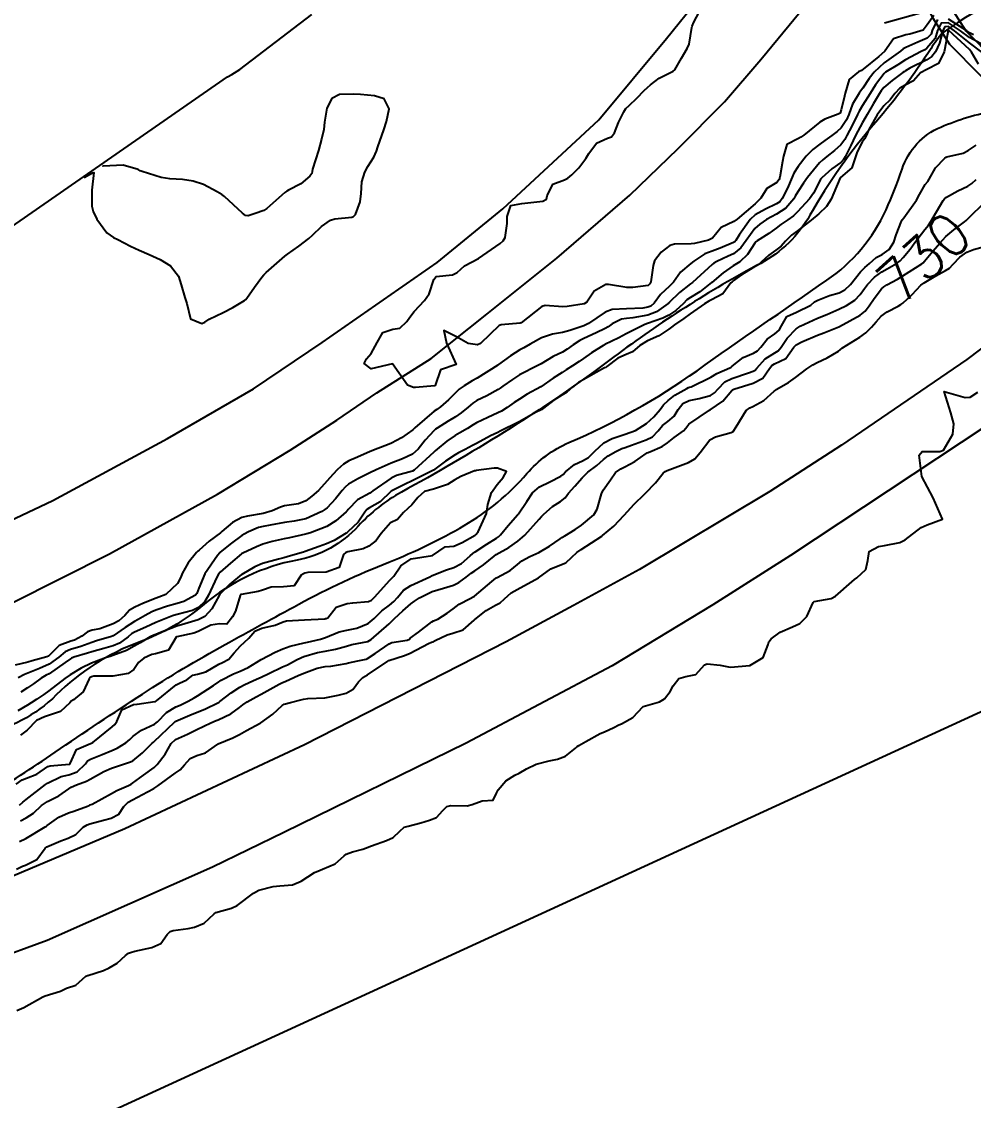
# Model space of a CAD drawing. Header units: metres. Extents: x 307586 to 320046, y 7427249 to 7434250.
# Drawn here: x 315909.4 to 315999, y 7432789.8 to 7432891.4 of the extents above; entities that cross this region are included whole.
import ezdxf
from ezdxf.enums import TextEntityAlignment as Align

# ---------------------------------------------------------------- set-up
doc = ezdxf.new("R2010")
doc.units = ezdxf.units.M
doc.header["$MEASUREMENT"] = 0
for name, color, linetype in [('Area', 45, 'Continuous'), ('Cotas', 45, 'Continuous'), ('Curvas de Nivel 1m', 11, 'Continuous'), ('Curvas de Nivel 5m', 15, 'Continuous'), ('Edificações', 30, 'Continuous'), ('Hidrografia', 140, 'Continuous'), ('Pontes_Viadutos_Tubos', 190, 'Continuous'), ('Vias Primárias', 230, 'Continuous')]:
    doc.layers.add(name, color=color, linetype=linetype)
doc.styles.add('Style-STANDARD', font='STANDARD.shx')

msp = doc.modelspace()

# ---------------------------------------------------------------- linework, layer by layer
at = {"layer": 'Area'}
msp.add_polyline3d([(315850.67, 7432846.45, 731.12), (315853.57, 7432847.4, 743.3), (315861.78, 7432851.02, 742.15), (315866.32, 7432852.28, 742.56), (315870.02, 7432853.76, 736.2), (315881.38, 7432857.95, 731.82), (315884.82, 7432859.72, 731.74), (315892.51, 7432863.63, 733.48), (315901.47, 7432868.39, 732.67), (315908.09, 7432871.82, 734.52), (315928.76, 7432886.17, 737.09), (315929.17, 7432886.4, 739.43), (315929.91, 7432886.87, 740.29), (315936.71, 7432892.06, 731.45)], dxfattribs=at)
at = {"layer": 'Curvas de Nivel 1m', "flags": 128}
for points, elevation in [([(315995.31, 7432891.94), (315994.69, 7432891.06), (315994.29, 7432890.56), (315993.05, 7432890.2), (315992.68, 7432890.13), (315991.51, 7432889.75), (315990.69, 7432888.6), (315990.67, 7432888.58), (315990.65, 7432888.57), (315990.12, 7432888.08), (315988.64, 7432886.9), (315988.49, 7432886.77), (315988.21, 7432886.63), (315987.33, 7432885.93), (315986.94, 7432884.65), (315986.88, 7432884.36), (315986.59, 7432883.06), (315986.49, 7432882.74), (315986.29, 7432882.65), (315985.05, 7432882.2), (315984.58, 7432881.92), (315983.05, 7432880.69), (315982.78, 7432880.48), (315982.56, 7432880.36), (315981.47, 7432879.79), (315981.13, 7432878.71), (315981.05, 7432878.2), (315980.79, 7432876.72), (315980.73, 7432876.5), (315980.51, 7432876.22), (315979.56, 7432875.67), (315979.01, 7432874.74), (315978.48, 7432874.21), (315976.77, 7432872.77), (315976.46, 7432872.54), (315975.27, 7432871.97), (315974.44, 7432870.99), (315974.09, 7432870.8), (315972.77, 7432870.49), (315972.44, 7432870.44), (315970.87, 7432870.4), (315970.43, 7432870.3), (315969.6, 7432869.67), (315968.98, 7432868.85), (315968.85, 7432868.42), (315968.63, 7432866.86), (315968.56, 7432866.69), (315968.39, 7432866.53), (315966.95, 7432866.32), (315966.38, 7432866.32), (315964.66, 7432866.63), (315964.39, 7432866.63), (315963.3, 7432866), (315962.6, 7432864.94), (315962.36, 7432864.79), (315960.77, 7432864.55), (315960.36, 7432864.51), (315958.69, 7432864.65), (315958.36, 7432864.55), (315956.41, 7432863.01), (315956.34, 7432862.98), (315954.54, 7432862.83), (315954.34, 7432862.75), (315952.59, 7432861.06), (315952.31, 7432860.95), (315951.44, 7432861.07), (315950.32, 7432861.69), (315949.14, 7432862.28), (315949.39, 7432861.09), (315950.29, 7432859.08), (315948.81, 7432858.58), (315948.31, 7432857.1), (315948.3, 7432857.07), (315948.27, 7432857.06), (315946.46, 7432856.93), (315946.27, 7432856.91), (315945.7, 7432857.14), (315944.29, 7432859.15), (315942.29, 7432858.68), (315941.64, 7432859.19), (315941.85, 7432859.63), (315942.3, 7432860.11), (315942.85, 7432861.17), (315943.39, 7432862.1), (315944.33, 7432862.4), (315944.98, 7432862.5), (315945.64, 7432863.14), (315945.94, 7432863.54), (315946.35, 7432864.07), (315947.31, 7432865.12), (315947.74, 7432865.74), (315948.19, 7432867.1), (315948.4, 7432867.37), (315949.95, 7432867.54), (315950.4, 7432867.74), (315951.09, 7432868.39), (315952.41, 7432869.06), (315954.43, 7432870.49), (315954.73, 7432870.73), (315954.93, 7432871.03), (315955.12, 7432872.35), (315955.09, 7432873.02), (315955.44, 7432874.06), (315956.48, 7432874.24), (315957.9, 7432874.41), (315958.48, 7432874.48), (315958.82, 7432874.64), (315958.87, 7432874.98), (315959.41, 7432876.06), (315960.51, 7432876.47), (315960.83, 7432876.63), (315961.19, 7432876.95), (315961.85, 7432877.61), (315962.53, 7432878.47), (315962.8, 7432878.94), (315963.53, 7432879.94), (315964.56, 7432880.41), (315964.94, 7432880.53), (315965.23, 7432880.9), (315965.6, 7432881.87), (315966.11, 7432882.89), (315966.3, 7432883.18), (315966.59, 7432883.49), (315967.33, 7432884.15), (315968.01, 7432884.88), (315968.32, 7432885.16), (315968.61, 7432885.41), (315969.42, 7432886.05), (315970.63, 7432886.66), (315970.76, 7432886.71), (315970.91, 7432886.84), (315971.53, 7432887.94), (315972.06, 7432888.83), (315972.24, 7432889.25), (315972.52, 7432890.82), (315972.55, 7432890.96), (315972.69, 7432891.32), (315973.47, 7432892.81)], 732), ([(315995.66, 7432891.58), (315995.16, 7432890.55), (315995.04, 7432890.18), (315994.67, 7432889.81), (315993.8, 7432889.43), (315992.66, 7432888.93), (315992.43, 7432888.81), (315992.16, 7432888.58), (315991.29, 7432887.95), (315990.64, 7432887.48), (315989.69, 7432886.61), (315989.22, 7432886.02), (315988.61, 7432885.11), (315988.4, 7432884.83), (315988.26, 7432884.63), (315987.65, 7432883.59), (315987.3, 7432882.64), (315987.09, 7432882.13), (315986.57, 7432881.36), (315986.2, 7432881.02), (315985.68, 7432880.66), (315985.04, 7432880.18), (315984.55, 7432879.83), (315983.89, 7432879.33), (315983.28, 7432878.69), (315982.52, 7432877.73), (315982.13, 7432877.09), (315981.97, 7432876.71), (315981.51, 7432875.7), (315981.02, 7432874.71), (315980.79, 7432874.41), (315980.48, 7432874.21), (315979.46, 7432873.72), (315978.47, 7432873.18), (315977.99, 7432872.75), (315977.01, 7432871.32), (315976.65, 7432870.77), (315976.56, 7432870.65), (315976.44, 7432870.56), (315975.18, 7432870.03), (315974.43, 7432869.76), (315973.73, 7432869.49), (315972.7, 7432868.82), (315972.41, 7432868.6), (315971.45, 7432867.79), (315970.77, 7432866.84), (315970.59, 7432866.64), (315970.39, 7432866.47), (315969.54, 7432865.68), (315968.95, 7432864.85), (315968.64, 7432864.57), (315968.36, 7432864.47), (315967.89, 7432864.4), (315966.36, 7432864.33), (315965, 7432864.26), (315964.35, 7432864.02), (315962.76, 7432862.93), (315962.34, 7432862.74), (315961, 7432862.29), (315960.33, 7432862.1), (315959.37, 7432861.93), (315958.33, 7432861.59), (315957.26, 7432861), (315956.66, 7432860.66), (315956.31, 7432860.47), (315955.42, 7432859.9), (315954.29, 7432859.08), (315954.22, 7432859.03), (315952.28, 7432857.81), (315951.82, 7432857.53), (315951.05, 7432857.07), (315950.59, 7432856.76), (315950.26, 7432856.46), (315949.59, 7432855.75), (315948.81, 7432855.09), (315948.47, 7432854.86), (315948.24, 7432854.7), (315946.39, 7432853.13), (315946.31, 7432853.04), (315946.22, 7432852.94), (315945.16, 7432852.19), (315944.2, 7432851.69), (315943.82, 7432851.53), (315942.91, 7432851.17), (315942.19, 7432850.88), (315941, 7432850.37), (315940.18, 7432850.01), (315939.67, 7432849.71), (315939.13, 7432849.21), (315938.67, 7432848.71), (315938.16, 7432848.12), (315937.33, 7432847.23), (315936.71, 7432846.68), (315936.14, 7432846.23), (315935.44, 7432845.95), (315934.13, 7432845.76), (315933.75, 7432845.66), (315932.96, 7432845.29), (315932.12, 7432845.05), (315930.63, 7432844.81), (315930.12, 7432844.67), (315929.23, 7432844.21), (315928.23, 7432843.34), (315928.16, 7432843.28), (315928.1, 7432843.23), (315927.02, 7432842.43), (315926.08, 7432841.6), (315925.96, 7432841.49), (315925.83, 7432841.37), (315925.04, 7432840.4), (315924.49, 7432839.39), (315924.36, 7432839.07), (315924.04, 7432838.46), (315922.95, 7432837.41), (315922.28, 7432837.16), (315922.03, 7432837.08), (315920.85, 7432836.6), (315920.01, 7432836.23), (315919.52, 7432835.94), (315919.07, 7432835.45), (315918.51, 7432834.94), (315917.99, 7432834.65), (315916.71, 7432834.19), (315915.99, 7432834.07), (315915.56, 7432833.92), (315915.03, 7432833.5), (315914.35, 7432833.13), (315913.98, 7432833.03), (315912.89, 7432832.61), (315911.95, 7432831.67), (315911.9, 7432831.6), (315911.72, 7432831.54), (315910.35, 7432831.16), (315909.95, 7432831.06), (315908.76, 7432830.76)], 731), ([(315999.04, 7432890.14), (315998.68, 7432890.32), (315998.43, 7432890.51), (315996.69, 7432891.6)], 731), ([(315999.51, 7432887.37), (315998.87, 7432888.51), (315998.66, 7432888.76), (315996.72, 7432890.53), (315996.68, 7432890.55), (315996.66, 7432890.55), (315996.65, 7432890.53), (315996.35, 7432888.84), (315996.28, 7432888.53), (315995.75, 7432887.43), (315994.64, 7432886.88), (315994.06, 7432886.56), (315993.39, 7432885.8), (315992.62, 7432885.4), (315992.09, 7432885.1), (315991.62, 7432884.59), (315991.19, 7432884), (315990.59, 7432883.43), (315989.96, 7432882.61), (315989.18, 7432881.23), (315988.94, 7432880.62), (315988.82, 7432880.37), (315988.55, 7432880.02), (315988.07, 7432879.11), (315987.92, 7432878.64), (315987.57, 7432877.59), (315986.51, 7432876.69), (315986.49, 7432876.67), (315986.47, 7432876.65), (315985.89, 7432875.26), (315985.62, 7432874.66), (315985.19, 7432873.95), (315984.47, 7432873.26), (315983.74, 7432872.68), (315982.45, 7432871.66), (315981.91, 7432871.25), (315981.34, 7432870.71), (315980.93, 7432870.22), (315980.43, 7432869.86), (315979.76, 7432869.39), (315979.04, 7432868.73), (315978.71, 7432868.44), (315978.41, 7432868.27), (315977.18, 7432867.54), (315976.39, 7432866.96), (315976.29, 7432866.88), (315976.19, 7432866.77), (315975.41, 7432865.75), (315974.37, 7432865.17), (315974.11, 7432865.05), (315973.71, 7432864.8), (315972.35, 7432863.84), (315971.75, 7432863.42), (315970.88, 7432862.83), (315970.58, 7432862.6), (315970.34, 7432862.4), (315969.39, 7432861.79), (315968.33, 7432861.31), (315967.62, 7432860.87), (315966.92, 7432860.27), (315966.31, 7432860.02), (315965.53, 7432859.67), (315964.51, 7432858.91), (315964.39, 7432858.81), (315964.29, 7432858.76), (315963.99, 7432858.61), (315962.28, 7432857.65), (315961.84, 7432857.38), (315961.27, 7432856.95), (315960.73, 7432856.49), (315960.26, 7432856.2), (315959.5, 7432855.72), (315958.53, 7432854.98), (315958.37, 7432854.85), (315958.24, 7432854.79), (315957.84, 7432854.59), (315956.23, 7432853.67), (315955.79, 7432853.45), (315954.88, 7432853.02), (315954.45, 7432852.8), (315954.22, 7432852.69), (315953.55, 7432852.38), (315952.21, 7432851.64), (315951.83, 7432851.44), (315951.15, 7432851.07), (315950.52, 7432850.75), (315950.2, 7432850.59), (315949.28, 7432849.99), (315948.17, 7432849.14), (315948.1, 7432849.1), (315946.16, 7432848.12), (315945.49, 7432847.81), (315944.19, 7432847.15), (315944.17, 7432847.14), (315944.15, 7432847.12), (315943.14, 7432846.16), (315942.13, 7432845.57), (315941.89, 7432845.42), (315941.69, 7432845.18), (315941.07, 7432844.23), (315940.1, 7432843.31), (315940.04, 7432843.27), (315939.95, 7432843.2), (315938.8, 7432842.5), (315938.09, 7432842.18), (315937.38, 7432841.93), (315936.08, 7432841.46), (315935.92, 7432841.41), (315935.36, 7432841.26), (315934.38, 7432840.96), (315934.07, 7432840.88), (315933.55, 7432840.76), (315932.06, 7432840.34), (315931.34, 7432840.03), (315930.1, 7432839.32), (315930.07, 7432839.31), (315928.98, 7432838.39), (315928.03, 7432837.44), (315927.97, 7432837.34), (315927.29, 7432836.07), (315926.61, 7432835.36), (315926, 7432835.03), (315924.72, 7432834.65), (315923.99, 7432834.44), (315922.43, 7432833.85), (315921.99, 7432833.67), (315921.81, 7432833.6), (315921.47, 7432833.43), (315920.53, 7432832.88), (315919.97, 7432832.56), (315919.25, 7432832.16), (315917.96, 7432831.67), (315917.79, 7432831.63), (315917.27, 7432831.47), (315915.95, 7432830.96), (315914.96, 7432830.48), (315913.94, 7432829.85), (315913.44, 7432829.52), (315911.92, 7432828.35), (315911.46, 7432828), (315910.8, 7432827.55), (315910.25, 7432827.21), (315909.9, 7432827.01), (315908.99, 7432826.47)], 728), ([(315999.82, 7432888.49), (315998.67, 7432889.38), (315997.26, 7432890.52), (315996.69, 7432890.9), (315996.33, 7432890.89), (315996.16, 7432890.54), (315995.84, 7432889.36), (315995.45, 7432888.54), (315995.12, 7432888.08), (315994.65, 7432887.78), (315993.05, 7432886.98), (315992.63, 7432886.75), (315992.53, 7432886.69), (315992.37, 7432886.58), (315991.39, 7432885.82), (315990.61, 7432885.16), (315990.35, 7432884.86), (315990.19, 7432884.61), (315989.63, 7432883.65), (315989.02, 7432882.62), (315988.58, 7432881.86), (315988.13, 7432881.07), (315987.92, 7432880.64), (315987.48, 7432879.71), (315986.94, 7432878.65), (315986.8, 7432878.38), (315986.53, 7432878.12), (315985.68, 7432877.5), (315984.75, 7432876.67), (315984.64, 7432876.54), (315984.51, 7432876.27), (315983.96, 7432875.21), (315983.58, 7432874.68), (315982.47, 7432873.45), (315982.08, 7432873.09), (315981.54, 7432872.71), (315980.9, 7432872.28), (315980.45, 7432871.93), (315979.76, 7432871.42), (315978.65, 7432870.74), (315978.53, 7432870.65), (315978.44, 7432870.52), (315977.74, 7432869.43), (315977.02, 7432868.76), (315976.41, 7432868.36), (315975.47, 7432867.71), (315974.39, 7432866.82), (315974.36, 7432866.79), (315973.25, 7432865.93), (315972.37, 7432865.4), (315972.03, 7432865.16), (315971.71, 7432864.83), (315971.01, 7432864.18), (315970.35, 7432863.73), (315969.76, 7432863.44), (315968.34, 7432862.95), (315968.08, 7432862.86), (315966.33, 7432861.98), (315965.64, 7432861.59), (315964.32, 7432860.97), (315964.21, 7432860.91), (315963.06, 7432860.18), (315962.3, 7432859.65), (315961.89, 7432859.36), (315961.27, 7432858.95), (315960.67, 7432858.58), (315960.29, 7432858.34), (315959.44, 7432857.8), (315958.27, 7432856.98), (315956.98, 7432856.28), (315956.26, 7432855.83), (315955.78, 7432855.49), (315955.11, 7432855.02), (315954.57, 7432854.69), (315954.24, 7432854.53), (315953.29, 7432854.1), (315952.23, 7432853.6), (315951.89, 7432853.4), (315951.38, 7432853.07), (315950.65, 7432852.64), (315950.22, 7432852.39), (315949.43, 7432851.87), (315948.51, 7432851.1), (315948.33, 7432850.96), (315948.19, 7432850.83), (315946.34, 7432849.13), (315946.17, 7432849.04), (315944.69, 7432848.62), (315944.17, 7432848.37), (315942.45, 7432847.18), (315942.28, 7432847.05), (315942.15, 7432846.97), (315941, 7432846.34), (315940.13, 7432845.44), (315940.02, 7432845.3), (315939.92, 7432845.2), (315938.96, 7432844.36), (315938.11, 7432843.84), (315936.58, 7432843.24), (315936.22, 7432843.13), (315936.1, 7432843.1), (315934.61, 7432842.75), (315934.09, 7432842.65), (315932.95, 7432842.42), (315932.09, 7432842.16), (315931.49, 7432841.9), (315930.2, 7432841.32), (315930.11, 7432841.28), (315930.07, 7432841.25), (315929.03, 7432840.36), (315928.05, 7432839.54), (315927.9, 7432839.34), (315927.75, 7432839.05), (315926.97, 7432837.36), (315926.61, 7432836.77), (315926.02, 7432836.2), (315925.47, 7432835.92), (315924.01, 7432835.54), (315923.89, 7432835.51), (315923.57, 7432835.4), (315922, 7432834.77), (315921.07, 7432834.36), (315919.99, 7432833.86), (315919.72, 7432833.71), (315919.38, 7432833.45), (315918.58, 7432832.85), (315917.97, 7432832.59), (315917.1, 7432832.34), (315915.96, 7432832.02), (315915.56, 7432831.89), (315914.28, 7432831.51), (315914.05, 7432831.42), (315913.95, 7432831.36), (315913.47, 7432831.03), (315911.94, 7432829.96), (315911.66, 7432829.81), (315911.19, 7432829.55), (315910.49, 7432829), (315909.92, 7432828.62), (315909.27, 7432828.21)], 729), ([(315915.26, 7432876.68), (315916.02, 7432877.13), (315916.16, 7432877.15), (315915.97, 7432875.5), (315915.98, 7432873.99), (315916.11, 7432873.49), (315916.45, 7432872.78), (315917.37, 7432871.48), (315918, 7432871.03), (315918.43, 7432870.84), (315919.63, 7432870.24), (315920.42, 7432869.86), (315921.38, 7432869.43), (315922.41, 7432868.98), (315923.38, 7432868.39), (315924.14, 7432867.39), (315924.38, 7432866.6), (315924.72, 7432865.39), (315924.92, 7432864.82), (315925.27, 7432863.38), (315926.34, 7432862.94), (315926.63, 7432863.07), (315927.03, 7432863.36), (315928.35, 7432863.99), (315929.25, 7432864.44), (315930.36, 7432865.12), (315930.48, 7432865.21), (315930.58, 7432865.32), (315931.31, 7432866.38), (315931.98, 7432867.3), (315932.17, 7432867.53), (315932.4, 7432867.75), (315934.16, 7432869.27), (315934.41, 7432869.47), (315935.46, 7432870.22), (315936.43, 7432870.95), (315936.76, 7432871.25), (315937.61, 7432872.07), (315938.45, 7432872.67), (315938.87, 7432872.8), (315940.46, 7432872.96), (315940.63, 7432873.03), (315940.81, 7432873.2), (315941.26, 7432874.4), (315941.34, 7432875.19), (315941.4, 7432876.29), (315941.69, 7432877.19), (315941.98, 7432877.72), (315942.53, 7432878.62), (315942.78, 7432879.18), (315942.93, 7432879.57), (315943.48, 7432881.17), (315943.75, 7432881.98), (315943.98, 7432883.16), (315943.53, 7432884.1), (315942.6, 7432884.4), (315941.28, 7432884.51), (315940.6, 7432884.54), (315939.3, 7432884.51), (315938.59, 7432884.14), (315938.11, 7432883.23), (315937.9, 7432881.9), (315937.82, 7432881.23), (315937.6, 7432880.29), (315937.32, 7432879.24), (315936.75, 7432877.48), (315936.72, 7432877.25), (315936.7, 7432877.06), (315936.51, 7432876.81), (315935.67, 7432876.09), (315934.49, 7432875.49), (315934.34, 7432875.42), (315934.17, 7432875.27), (315932.47, 7432873.76), (315932.18, 7432873.59), (315931.35, 7432873.31), (315930.7, 7432873.07), (315930.46, 7432873.11), (315930.16, 7432873.32), (315928.48, 7432874.9), (315928.23, 7432875.09), (315927.78, 7432875.35), (315926.49, 7432876.02), (315925.52, 7432876.35), (315924.5, 7432876.52), (315923.33, 7432876.58), (315922.5, 7432876.7), (315920.7, 7432877.25), (315920.51, 7432877.33), (315920.33, 7432877.44), (315918.92, 7432877.86), (315917.04, 7432877.75), (315916.99, 7432877.8)], 731), ([(315909.16, 7432817.57), (315909.48, 7432817.88), (315909.8, 7432818.13), (315911.62, 7432819.53), (315911.81, 7432819.67), (315913.07, 7432820.27), (315913.82, 7432820.44), (315914.6, 7432820.73), (315915.37, 7432821.49), (315915.57, 7432821.76), (315915.84, 7432821.91), (315916.96, 7432822.36), (315917.85, 7432822.72), (315918.37, 7432822.94), (315919.16, 7432823.45), (315919.54, 7432823.77), (315919.87, 7432824.08), (315920.65, 7432824.66), (315921.88, 7432825.21), (315922.15, 7432825.42), (315923, 7432826.3), (315923.9, 7432826.83), (315924.3, 7432827), (315925.05, 7432827.38), (315925.6, 7432827.69), (315925.92, 7432827.88), (315927.43, 7432828.85), (315927.93, 7432829.19), (315928.02, 7432829.25), (315928.16, 7432829.34), (315929.32, 7432829.95), (315929.94, 7432830.2), (315930.71, 7432830.54), (315931.92, 7432831.3), (315931.94, 7432831.31), (315933.25, 7432831.99), (315933.97, 7432832.31), (315934.67, 7432832.56), (315935.98, 7432832.88), (315936.28, 7432832.94), (315937.52, 7432833.23), (315937.98, 7432833.37), (315939.29, 7432833.91), (315939.99, 7432834.07), (315940.93, 7432834.25), (315942, 7432834.68), (315942.58, 7432835.17), (315943.29, 7432835.88), (315944.02, 7432836.43), (315944.43, 7432836.75), (315944.76, 7432837.14), (315945.35, 7432837.83), (315946.04, 7432838.28), (315947.82, 7432839.1), (315948.05, 7432839.22), (315949.4, 7432839.75), (315950.07, 7432839.97), (315950.79, 7432840.35), (315951.62, 7432841.06), (315951.86, 7432841.29), (315952.09, 7432841.45), (315953.2, 7432842.15), (315954.1, 7432842.73), (315954.28, 7432842.85), (315954.48, 7432843.03), (315955.21, 7432843.92), (315956.12, 7432844.96), (315956.16, 7432845.01), (315956.95, 7432846.19), (315957.49, 7432846.99), (315958.16, 7432847.57), (315959.11, 7432848.02), (315960.17, 7432848.56), (315960.39, 7432848.73), (315960.59, 7432848.96), (315961.45, 7432849.68), (315962.19, 7432850.01), (315962.78, 7432850.34), (315963.37, 7432850.92), (315964.21, 7432851.7), (315965, 7432852.12), (315966.22, 7432852.51), (315967.19, 7432852.88), (315968.23, 7432853.52), (315968.93, 7432854.16), (315969.51, 7432854.85), (315969.82, 7432855.28), (315970.26, 7432855.69), (315970.91, 7432856.18), (315972.02, 7432856.82), (315972.18, 7432856.91), (315972.27, 7432856.94), (315972.44, 7432856.98), (315974.28, 7432857.89), (315974.86, 7432858.22), (315976.08, 7432858.77), (315976.22, 7432858.84), (315976.3, 7432858.92), (315977.33, 7432859.74), (315978.31, 7432860.16), (315978.68, 7432860.38), (315979.02, 7432860.73), (315979.59, 7432861.47), (315980.34, 7432861.96), (315980.73, 7432862.33), (315980.94, 7432862.71), (315981.47, 7432863.59), (315982.36, 7432864.01), (315983.72, 7432864.68), (315984.07, 7432864.97), (315984.37, 7432865.15), (315985.47, 7432865.57), (315986.38, 7432865.83), (315986.92, 7432866.11), (315987.44, 7432866.63), (315988.4, 7432867.8), (315988.81, 7432868.21), (315989.25, 7432868.61), (315989.88, 7432869.15), (315990.43, 7432869.45), (315991.1, 7432869.92), (315991.53, 7432870.59), (315991.76, 7432871.28), (315992.26, 7432872.58), (315992.33, 7432872.71), (315992.47, 7432872.88), (315993.67, 7432874.56), (315993.97, 7432875.08), (315994.5, 7432876.02), (315994.73, 7432876.33), (315994.88, 7432876.55), (315995.47, 7432877.6), (315996.34, 7432878.53), (315996.46, 7432878.61), (315996.53, 7432878.64), (315998.07, 7432878.99), (315998.54, 7432879.23), (315999.31, 7432879.74)], 728), ([(315909.24, 7432816.1), (315909.78, 7432816.4), (315910.49, 7432816.84), (315911.24, 7432817.54), (315911.8, 7432817.94), (315912.86, 7432818.47), (315913.81, 7432819.13), (315914.03, 7432819.29), (315914.53, 7432819.5), (315915.46, 7432819.85), (315915.82, 7432820.03), (315917.09, 7432820.74), (315917.83, 7432821.06), (315918.11, 7432821.17), (315918.96, 7432821.45), (315919.63, 7432821.65), (315919.84, 7432821.75), (315920.76, 7432822.52), (315921.67, 7432823.42), (315921.78, 7432823.51), (315921.86, 7432823.58), (315923.75, 7432825.39), (315923.82, 7432825.46), (315923.88, 7432825.5), (315925.21, 7432826.06), (315925.9, 7432826.33), (315926.63, 7432826.63), (315927.91, 7432827.25), (315927.97, 7432827.29), (315928.04, 7432827.34), (315929.09, 7432828.16), (315929.93, 7432828.69), (315930.33, 7432828.91), (315931.19, 7432829.31), (315931.7, 7432829.54), (315931.94, 7432829.65), (315932.64, 7432829.99), (315933.95, 7432830.6), (315934.4, 7432830.81), (315935.26, 7432831.26), (315935.72, 7432831.49), (315935.96, 7432831.57), (315937.24, 7432831.95), (315937.97, 7432832.1), (315938.92, 7432832.26), (315939.97, 7432832.57), (315940.47, 7432832.7), (315941.98, 7432833.01), (315942.28, 7432833.18), (315944, 7432834.67), (315944.25, 7432834.9), (315944.5, 7432835.15), (315945.26, 7432835.89), (315946.02, 7432836.53), (315946.37, 7432836.78), (315946.83, 7432837.12), (315948.04, 7432837.72), (315949.11, 7432838.02), (315950.05, 7432838.3), (315950.56, 7432838.56), (315951.23, 7432839.07), (315951.7, 7432839.42), (315952.06, 7432839.66), (315952.89, 7432840.23), (315953.87, 7432841.03), (315954.08, 7432841.18), (315955.25, 7432841.86), (315956.1, 7432842.43), (315956.77, 7432843), (315958.12, 7432844.51), (315958.34, 7432844.76), (315958.57, 7432844.98), (315959.39, 7432845.71), (315960.14, 7432846.19), (315960.56, 7432846.54), (315960.88, 7432846.95), (315961.48, 7432847.63), (315962.17, 7432848.42), (315962.72, 7432848.93), (315963.54, 7432849.56), (315964.19, 7432850.14), (315964.62, 7432850.48), (315965.34, 7432850.9), (315965.92, 7432851.18), (315966.21, 7432851.28), (315966.82, 7432851.49), (315968.21, 7432851.98), (315968.79, 7432852.28), (315969.33, 7432852.85), (315969.74, 7432853.33), (315970.23, 7432853.71), (315970.85, 7432854.22), (315971.23, 7432854.83), (315971.67, 7432855.41), (315972.26, 7432855.68), (315973.19, 7432855.87), (315974.26, 7432856.17), (315974.65, 7432856.41), (315974.97, 7432856.78), (315975.62, 7432857.44), (315976.28, 7432857.78), (315977.85, 7432858.31), (315978.29, 7432858.45), (315978.48, 7432858.55), (315978.64, 7432858.74), (315979.41, 7432859.63), (315980.31, 7432860.19), (315980.65, 7432860.38), (315980.92, 7432860.71), (315981.49, 7432861.55), (315982.34, 7432862.44), (315982.71, 7432862.69), (315984.35, 7432863.45), (315985.22, 7432863.79), (315986.36, 7432864.28), (315987.07, 7432864.64), (315987.86, 7432865.14), (315988.38, 7432865.68), (315988.77, 7432866.23), (315989.05, 7432866.61), (315989.7, 7432867.31), (315990.4, 7432867.8), (315990.92, 7432868.08), (315991.8, 7432868.59), (315992.14, 7432868.86), (315992.42, 7432869.16), (315993.07, 7432869.94), (315993.53, 7432870.56), (315994.46, 7432871.8), (315994.8, 7432872.21), (315995.03, 7432872.54), (315995.55, 7432873.46), (315996.2, 7432874.53), (315996.32, 7432874.69), (315996.49, 7432874.83), (315997.57, 7432875.45), (315998.5, 7432875.88), (315998.89, 7432876.13), (315999.29, 7432876.5)], 729), ([(315908.86, 7432811.57), (315909.43, 7432811.85), (315909.72, 7432811.94), (315910.79, 7432812.48), (315911.57, 7432813.53), (315911.74, 7432813.66), (315913.06, 7432814.21), (315913.75, 7432814.49), (315914.45, 7432814.81), (315915.16, 7432815.5), (315915.52, 7432815.74), (315915.77, 7432815.82), (315917.08, 7432816.16), (315917.78, 7432816.36), (315918.51, 7432816.73), (315918.99, 7432817.45), (315919.39, 7432817.85), (315919.8, 7432818.09), (315921.22, 7432818.84), (315921.81, 7432819.14), (315922.19, 7432819.41), (315923.83, 7432820.6), (315924.3, 7432820.92), (315924.69, 7432821.38), (315925.23, 7432821.99), (315925.85, 7432822.26), (315926.69, 7432822.52), (315927.83, 7432823.34), (315927.86, 7432823.36), (315929.27, 7432823.93), (315929.87, 7432824.23), (315930.56, 7432824.63), (315931.83, 7432825.3), (315931.87, 7432825.32), (315931.88, 7432825.33), (315933.02, 7432826.16), (315933.91, 7432826.97), (315934.08, 7432827.1), (315934.68, 7432827.26), (315935.66, 7432827.51), (315935.92, 7432827.58), (315936.31, 7432827.63), (315937.92, 7432827.69), (315939.18, 7432827.95), (315939.92, 7432828.14), (315940.6, 7432828.52), (315941.09, 7432829.19), (315941.52, 7432829.6), (315941.94, 7432829.86), (315943.86, 7432831.15), (315943.96, 7432831.21), (315945.43, 7432831.68), (315945.97, 7432831.9), (315947.7, 7432832.82), (315947.98, 7432832.94), (315948.11, 7432832.97), (315948.31, 7432833.1), (315949.44, 7432833.63), (315949.99, 7432833.78), (315950.95, 7432834.11), (315952, 7432835), (315952.06, 7432835.06), (315953.14, 7432835.92), (315954.02, 7432836.42), (315954.43, 7432836.63), (315954.86, 7432837.02), (315955.49, 7432837.57), (315956.04, 7432837.89), (315958.05, 7432838.98), (315959.21, 7432839.83), (315960.07, 7432840.18), (315960.62, 7432840.41), (315961.21, 7432840.95), (315961.66, 7432841.37), (315962.09, 7432841.66), (315964.01, 7432842.91), (315964.1, 7432842.97), (315965.16, 7432843.85), (315966.12, 7432844.89), (315967.08, 7432845.94), (315968.05, 7432846.86), (315968.15, 7432846.95), (315969.07, 7432847.95), (315969.79, 7432848.84), (315970, 7432849.02), (315970.18, 7432849.1), (315971.45, 7432849.56), (315972.19, 7432849.85), (315972.8, 7432850.21), (315973.28, 7432850.8), (315974.21, 7432851.98), (315974.73, 7432852.28), (315976.22, 7432852.67), (315976.4, 7432852.77), (315976.68, 7432853.21), (315977.63, 7432854.75), (315977.98, 7432855.01), (315978.25, 7432855.14), (315979.3, 7432855.69), (315980.27, 7432856.56), (315980.35, 7432856.64), (315980.45, 7432856.72), (315981.6, 7432857.38), (315982.28, 7432857.86), (315983.35, 7432858.68), (315983.91, 7432859.06), (315984.3, 7432859.26), (315985.25, 7432859.72), (315986.32, 7432860.34), (315986.49, 7432860.48), (315986.69, 7432860.64), (315988.33, 7432861.67), (315988.9, 7432862.06), (315989.44, 7432862.61), (315989.86, 7432863.09), (315990.35, 7432863.63), (315990.91, 7432864.04), (315991.93, 7432864.58), (315992.2, 7432864.74), (315992.37, 7432864.85), (315993.28, 7432865.67), (315994.09, 7432866.55), (315994.4, 7432866.78), (315995.51, 7432867.43), (315996.41, 7432867.94), (315996.77, 7432868.16), (315997.12, 7432868.52), (315997.74, 7432869.2), (315998.43, 7432869.67), (315999.03, 7432869.91), (316000.44, 7432870.3)], 731), ([(315908.89, 7432798.24), (315909.56, 7432798.52), (315911.34, 7432799.53), (315911.57, 7432799.62), (315913.02, 7432800.07), (315913.58, 7432800.34), (315914.46, 7432800.63), (315915.4, 7432801.49), (315915.56, 7432801.53), (315915.59, 7432801.53), (315917.06, 7432802.01), (315917.6, 7432802.25), (315918.35, 7432802.71), (315919.13, 7432803.44), (315919.42, 7432803.65), (315919.63, 7432803.72), (315920.01, 7432803.82), (315921.63, 7432804.19), (315922.47, 7432804.57), (315923.08, 7432805.4), (315923.36, 7432805.68), (315923.65, 7432805.77), (315925.06, 7432805.97), (315925.65, 7432806.09), (315926.55, 7432806.47), (315927.5, 7432807.34), (315927.67, 7432807.46), (315929.13, 7432807.87), (315929.68, 7432808.13), (315931.21, 7432809.3), (315931.7, 7432809.57), (315933.07, 7432809.91), (315933.7, 7432809.97), (315934.88, 7432810.08), (315935.7, 7432810.44), (315936.94, 7432811.23), (315937.47, 7432811.47), (315937.72, 7432811.54), (315938.89, 7432812.05), (315939.74, 7432812.81), (315939.95, 7432812.98), (315940.54, 7432813.19), (315941.49, 7432813.44), (315941.75, 7432813.52), (315942.33, 7432813.75), (315943.75, 7432814.26), (315944.36, 7432814.54), (315944.98, 7432815.14), (315945.41, 7432815.5), (315945.77, 7432815.6), (315946.97, 7432815.92), (315947.78, 7432816.18), (315948.44, 7432816.43), (315949.04, 7432817.09), (315949.43, 7432817.45), (315949.8, 7432817.54), (315951.34, 7432817.52), (315951.8, 7432817.63), (315952.74, 7432817.99), (315953.8, 7432818.06), (315954.11, 7432818.72), (315954.25, 7432819.03), (315954.98, 7432819.87), (315955.83, 7432820.42), (315956.24, 7432820.6), (315956.93, 7432820.99), (315957.85, 7432821.45), (315959.06, 7432821.76), (315959.85, 7432821.9), (315960.61, 7432822.2), (315961.55, 7432822.94), (315961.71, 7432823.1), (315961.87, 7432823.2), (315962.52, 7432823.58), (315963.88, 7432824.32), (315964.29, 7432824.49), (315965.15, 7432824.9), (315965.64, 7432825.14), (315965.89, 7432825.24), (315966.93, 7432825.84), (315967.91, 7432826.86), (315969.46, 7432827.3), (315969.92, 7432827.61), (315970.46, 7432828.3), (315970.74, 7432828.83), (315971.27, 7432829.5), (315971.95, 7432829.71), (315972.87, 7432829.88), (315973.7, 7432830.79), (315973.96, 7432830.9), (315975.18, 7432830.78), (315975.96, 7432830.6), (315976.14, 7432830.58), (315977.96, 7432830.74), (315979.22, 7432831.48), (315979.71, 7432832.72), (315979.76, 7432832.95), (315979.99, 7432833.26), (315980.83, 7432833.88), (315982, 7432834.39), (315982.67, 7432834.69), (315983.34, 7432835.35), (315983.93, 7432836.67), (315984.03, 7432836.77), (315985.63, 7432837.06), (315986.04, 7432837.26), (315987.58, 7432838.63), (315987.84, 7432838.84), (315988.06, 7432838.99), (315988.89, 7432839.79), (315989.08, 7432840.61), (315989.22, 7432841.48), (315990.1, 7432841.95), (315990.67, 7432842.03), (315992.1, 7432842.31), (315992.59, 7432842.57), (315994.11, 7432843.72), (315994.67, 7432843.99), (315996.12, 7432844.53), (315995.25, 7432846.54), (315994.17, 7432848.55), (315993.93, 7432850.55), (315994.21, 7432850.88), (315995.86, 7432850.88), (315996.21, 7432851.01), (315997.1, 7432852.52), (315997.19, 7432853.48), (315996.91, 7432854.52), (315996.27, 7432856.53), (315998.26, 7432855.97), (315998.74, 7432856.02), (315999.44, 7432856.49)], 732), ([(315908.83, 7432819.57), (315909.41, 7432819.97), (315909.82, 7432820.13), (315910.79, 7432820.51), (315911.83, 7432821.22), (315912.05, 7432821.3), (315913.83, 7432821.43), (315913.89, 7432821.45), (315913.93, 7432821.51), (315914.53, 7432822.83), (315915.86, 7432823.39), (315915.94, 7432823.41), (315916.08, 7432823.49), (315917.88, 7432824.96), (315918.15, 7432825.19), (315918.32, 7432825.46), (315918.79, 7432826.56), (315919.91, 7432827.05), (315920.25, 7432827.1), (315921.91, 7432827.33), (315921.97, 7432827.36), (315922.05, 7432827.42), (315923.93, 7432828.91), (315924.24, 7432829.08), (315924.91, 7432829.38), (315925.48, 7432829.83), (315925.94, 7432829.92), (315926.72, 7432830.14), (315927.95, 7432830.86), (315928.27, 7432831.02), (315928.87, 7432831.33), (315929.37, 7432831.92), (315929.97, 7432832.58), (315930.37, 7432832.93), (315930.77, 7432833.31), (315931.34, 7432833.96), (315931.99, 7432834.26), (315933.23, 7432834.52), (315934, 7432834.86), (315934.32, 7432834.94), (315936, 7432835.03), (315937.91, 7432835.13), (315938, 7432835.15), (315938.06, 7432835.17), (315938.22, 7432835.22), (315938.99, 7432836.24), (315940.02, 7432836.58), (315940.57, 7432836.65), (315942.03, 7432836.76), (315942.31, 7432836.89), (315942.61, 7432837.17), (315944.05, 7432838.77), (315944.24, 7432838.96), (315944.42, 7432839.15), (315945.08, 7432840.12), (315946.07, 7432840.79), (315948.08, 7432841.1), (315949.27, 7432841.91), (315950.09, 7432841.97), (315950.86, 7432842.31), (315952.1, 7432843.02), (315952.16, 7432843.06), (315952.37, 7432843.32), (315953.15, 7432845.04), (315953.27, 7432845.91), (315953.63, 7432847.04), (315954.16, 7432847.78), (315954.74, 7432848.45), (315955.03, 7432849.02), (315954.18, 7432849.33), (315953.89, 7432849.32), (315952.17, 7432849.09), (315952.15, 7432849.08), (315952.02, 7432849.06), (315950.73, 7432848.52), (315950.16, 7432848.22), (315949.47, 7432847.78), (315948.16, 7432847.34), (315947.31, 7432847.11), (315946.7, 7432846.57), (315946.13, 7432845.88), (315945.75, 7432845.52), (315945.35, 7432845.14), (315944.76, 7432844.5), (315944.11, 7432844.17), (315943.23, 7432843.16), (315942.75, 7432842.51), (315942.08, 7432841.97), (315941.54, 7432841.73), (315940.08, 7432841.44), (315939.89, 7432841.39), (315939.68, 7432841.2), (315939.29, 7432839.98), (315938.06, 7432839.52), (315936.32, 7432839.51), (315936.05, 7432839.43), (315935.93, 7432839.38), (315935.68, 7432839.25), (315935.05, 7432838.25), (315934.04, 7432838.13), (315932.87, 7432838.12), (315932.04, 7432837.82), (315931.65, 7432837.69), (315930.03, 7432837.41), (315929.97, 7432837.38), (315929.94, 7432837.32), (315929.5, 7432835.84), (315929.24, 7432835.33), (315928.7, 7432834.63), (315928, 7432834.65), (315927.17, 7432834.53), (315925.99, 7432833.95), (315925.57, 7432833.79), (315923.98, 7432833.42), (315923.93, 7432833.39), (315923.18, 7432832.19), (315921.96, 7432831.84), (315921.62, 7432831.76), (315920.88, 7432831.43), (315920.38, 7432831.01), (315919.94, 7432830.36), (315919.41, 7432829.98), (315917.94, 7432829.72), (315916.17, 7432829.72), (315915.93, 7432829.66), (315915.82, 7432829.6), (315915.72, 7432829.49), (315915.15, 7432828.26), (315914.25, 7432827.51), (315914.04, 7432827.38), (315913.91, 7432827.21), (315913.02, 7432826.4), (315911.89, 7432826.02), (315911.52, 7432825.91), (315910.77, 7432825.55), (315909.87, 7432824.64), (315909.24, 7432824.19)], 727)]:
    msp.add_lwpolyline(points, dxfattribs=dict(at, elevation=elevation))
at = {"layer": 'Curvas de Nivel 5m', "elevation": 730, "flags": 128}
for points in [[(316000.04, 7432889.11), (315998.67, 7432889.87), (315997.83, 7432890.52), (315996.69, 7432891.25), (315995.99, 7432891.23), (315995.66, 7432890.54), (315995.42, 7432889.79), (315994.66, 7432888.86), (315994.47, 7432888.73), (315994.11, 7432888.56), (315992.64, 7432887.76), (315991.91, 7432887.32), (315990.75, 7432886.6), (315990.68, 7432886.55), (315990.63, 7432886.5), (315989.8, 7432885.42), (315989.3, 7432884.62), (315988.59, 7432883.48), (315988.27, 7432882.95), (315988.12, 7432882.63), (315987.61, 7432881.6), (315987.11, 7432880.64), (315986.92, 7432880.28), (315986.55, 7432879.77), (315985.95, 7432879.24), (315985.22, 7432878.66), (315984.84, 7432878.36), (315984.53, 7432878.06), (315983.41, 7432876.69), (315983.04, 7432876.16), (315982.49, 7432875.34), (315982.25, 7432874.94), (315982.12, 7432874.7), (315981.37, 7432873.81), (315980.47, 7432873.24), (315979.53, 7432872.73), (315978.9, 7432872.3), (315978.45, 7432871.88), (315977.63, 7432870.75), (315977.13, 7432870.06), (315976.42, 7432869.51), (315975.92, 7432869.27), (315974.86, 7432868.79), (315974.58, 7432868.62), (315974.41, 7432868.49), (315972.58, 7432866.82), (315972.48, 7432866.73), (315972.39, 7432866.67), (315971.35, 7432865.86), (315970.36, 7432864.91), (315970.33, 7432864.87), (315970.29, 7432864.84), (315969.17, 7432864.04), (315968.35, 7432863.72), (315966.94, 7432863.47), (315966.35, 7432863.43), (315965.88, 7432863.36), (315965.01, 7432862.9), (315964.62, 7432862.63), (315964.34, 7432862.48), (315963.49, 7432862.08), (315962.33, 7432861.52), (315961.94, 7432861.33), (315961.32, 7432860.95), (315960.76, 7432860.52), (315960.31, 7432860.26), (315959.43, 7432859.85), (315958.3, 7432859.16), (315958.19, 7432859.09), (315957.98, 7432858.98), (315956.28, 7432858.1), (315955.61, 7432857.68), (315954.69, 7432857.03), (315954.45, 7432856.85), (315954.27, 7432856.73), (315953.19, 7432856.12), (315952.25, 7432855.69), (315951.86, 7432855.45), (315951.43, 7432855.07), (315950.78, 7432854.53), (315950.23, 7432854.16), (315949.56, 7432853.76), (315948.5, 7432853.1), (315948.34, 7432852.99), (315948.22, 7432852.88), (315947.37, 7432851.95), (315946.71, 7432851.12), (315946.19, 7432850.65), (315945.25, 7432850.21), (315944.18, 7432849.8), (315942.75, 7432849.17), (315942.17, 7432848.89), (315941.03, 7432848.32), (315940.16, 7432847.81), (315939.83, 7432847.53), (315939.56, 7432847.21), (315938.92, 7432846.43), (315938.13, 7432845.6), (315937.93, 7432845.42), (315937.65, 7432845.23), (315936.12, 7432844.56), (315935.05, 7432844.32), (315934.11, 7432844.19), (315932.78, 7432843.96), (315932.11, 7432843.83), (315931.69, 7432843.72), (315930.72, 7432843.31), (315930.31, 7432843.11), (315930.1, 7432842.98), (315929.14, 7432842.27), (315928.07, 7432841.4), (315928.04, 7432841.37), (315928.02, 7432841.34), (315927.81, 7432841.08), (315926.61, 7432839.36), (315926.04, 7432838.03), (315925.88, 7432837.53), (315925.74, 7432837.37), (315924.64, 7432836.76), (315924.02, 7432836.56), (315923.1, 7432836.32), (315922.01, 7432835.95), (315921.64, 7432835.79), (315921.01, 7432835.43), (315920.35, 7432835.08), (315920, 7432834.89), (315919.12, 7432834.32), (315917.98, 7432833.54), (315917.83, 7432833.46), (315916.41, 7432833.05), (315915.97, 7432832.91), (315914.94, 7432832.53), (315913.96, 7432832.25), (315913.45, 7432832.03), (315912.86, 7432831.53), (315911.95, 7432830.87), (315911.03, 7432830.46), (315909.94, 7432830.02), (315909.62, 7432829.88), (315909.03, 7432829.57)], [(315909.16, 7432814.15), (315909.75, 7432814.44), (315911.57, 7432815.53), (315911.69, 7432815.6), (315911.76, 7432815.66), (315912.86, 7432816.44), (315913.78, 7432816.85), (315914.27, 7432817.02), (315915.56, 7432817.49), (315915.72, 7432817.56), (315915.79, 7432817.6), (315916, 7432817.69), (315917.81, 7432818.67), (315918.32, 7432818.95), (315919.43, 7432819.44), (315919.69, 7432819.56), (315919.81, 7432819.64), (315920.83, 7432820.42), (315921.83, 7432821.14), (315922.14, 7432821.42), (315922.87, 7432822.38), (315923.46, 7432823.4), (315923.87, 7432823.77), (315924.99, 7432824.26), (315925.88, 7432824.7), (315927.17, 7432825.35), (315927.68, 7432825.55), (315927.89, 7432825.63), (315929.06, 7432826.17), (315929.9, 7432826.78), (315930.2, 7432827.02), (315930.61, 7432827.31), (315931.44, 7432827.78), (315931.92, 7432828.04), (315933.63, 7432828.97), (315933.93, 7432829.12), (315934.04, 7432829.17), (315934.24, 7432829.27), (315935.41, 7432829.78), (315935.94, 7432830.02), (315937.21, 7432830.5), (315937.95, 7432830.64), (315938.48, 7432830.68), (315939.95, 7432830.91), (315940.17, 7432830.98), (315941.04, 7432831.19), (315941.81, 7432831.33), (315941.96, 7432831.39), (315942.67, 7432831.87), (315943.98, 7432832.79), (315944.23, 7432832.89), (315945.68, 7432833.13), (315945.89, 7432833.22), (315945.98, 7432833.31), (315946.74, 7432833.87), (315948, 7432834.85), (315948.16, 7432834.94), (315948.57, 7432835.09), (315949.45, 7432835.65), (315950.02, 7432836.08), (315950.58, 7432836.52), (315951.62, 7432837.06), (315951.91, 7432837.19), (315952.04, 7432837.27), (315953.67, 7432838.66), (315954.05, 7432838.97), (315954.08, 7432839), (315954.15, 7432839.03), (315955.4, 7432839.68), (315956.07, 7432840.24), (315956.49, 7432840.59), (315957.25, 7432840.99), (315958.09, 7432841.39), (315959.1, 7432841.97), (315960.1, 7432842.68), (315960.27, 7432842.79), (315960.55, 7432842.96), (315961.51, 7432843.54), (315962.11, 7432843.94), (315963.27, 7432844.92), (315963.58, 7432845.47), (315963.98, 7432846.91), (315964.16, 7432847.24), (315964.84, 7432848.23), (315965.32, 7432848.9), (315965.81, 7432849.27), (315966.18, 7432849.46), (315967.13, 7432849.94), (315968.2, 7432850.69), (315968.3, 7432850.76), (315968.54, 7432850.86), (315969.7, 7432851.35), (315970.21, 7432851.7), (315970.85, 7432852.2), (315971.71, 7432852.83), (315971.95, 7432853.1), (315972.23, 7432853.46), (315974.18, 7432854.79), (315974.23, 7432854.8), (315975.41, 7432855.62), (315976.27, 7432856.63), (315976.33, 7432856.71), (315976.47, 7432856.77), (315978.28, 7432857.33), (315979.2, 7432857.81), (315979.83, 7432858.72), (315980.03, 7432858.99), (315980.3, 7432859.14), (315981.37, 7432859.65), (315982.13, 7432860.7), (315982.2, 7432860.82), (315982.33, 7432860.94), (315982.87, 7432861.23), (315984.33, 7432861.83), (315984.94, 7432862.06), (315986.34, 7432862.62), (315986.41, 7432862.65), (315988.35, 7432863.73), (315988.85, 7432864.12), (315989.22, 7432864.61), (315989.67, 7432865.31), (315990.39, 7432866.22), (315990.58, 7432866.41), (315990.88, 7432866.6), (315991.87, 7432867.12), (315992.4, 7432867.42), (315994.19, 7432868.55), (315994.31, 7432868.66), (315994.42, 7432868.8), (315995.22, 7432869.75), (315995.9, 7432870.54), (315996.16, 7432870.82), (315996.45, 7432871.14), (315997.2, 7432871.78), (315998.18, 7432872.51), (315998.34, 7432872.64), (315998.47, 7432872.76), (316000.21, 7432874.48)]]:
    msp.add_lwpolyline(points, dxfattribs=at)
at = {"layer": 'Edificações'}
msp.add_lwpolyline([(316037.17, 7432765.05), (316042.99, 7432767.73), (316017.55, 7432823.1), (316007.19, 7432818.33), (316002.84, 7432827.8), (315910.82, 7432785.53), (315926.63, 7432751.12), (315921.42, 7432748.73), (315927.68, 7432735.1), (315913.01, 7432728.36), (315929.52, 7432692.41), (316007.77, 7432728.36), (316002.98, 7432738.8), (316036.62, 7432754.26), (316041.17, 7432756.35), (316037.17, 7432765.05)], dxfattribs=at)
at = {"layer": 'Hidrografia', "elevation": 735.42}
msp.add_lwpolyline([(316008.72, 7432896.37, 0.084739), (315996.1, 7432890.3, 0.027324), (315995.04, 7432888.84, -0.034461), (315989.83, 7432881.9, 0.048835), (315983.63, 7432873.14, -0.141368), (315978.99, 7432868.61, 0.038226), (315965.15, 7432859.79, -0.021902), (315954.81, 7432852.71, -0.013895), (315945.14, 7432847.06, 0.082415), (315941.06, 7432843.86, -0.162492), (315935.31, 7432840.66, 0.129866), (315926.55, 7432836.5, -0.087485), (315920.43, 7432832.93, 0.107288), (315912.62, 7432827.96, -0.149589), (315905.55, 7432824.25, 0.284975), (315902.12, 7432821.11, -0.326026), (315899.72, 7432819.21, 0.031586), (315894.62, 7432818.7, 0.178367), (315891.92, 7432817.18, -0.184604), (315885.59, 7432813.68, 0.049352), (315881.35, 7432812.66, -0.010418), (315867.73, 7432808.22, 0.007523), (315855.84, 7432804.43, -0.078062), (315844.24, 7432802.45, -0.00047)], format="xyb", dxfattribs=at)
at = {"layer": 'Hidrografia'}
msp.add_lwpolyline([(315837.1, 7432798, 0.021998), (315855.49, 7432800.79, 0.048795), (315865.1, 7432803.68, -0.042093), (315875.38, 7432806.92, 0.012239), (315882.89, 7432808.8, 0.040388), (315890.24, 7432811.49, -0.021692), (315900.76, 7432815.8, 0.052143), (315905.97, 7432818.31, 0.011649), (315912.51, 7432822.56, -0.005774), (315920.75, 7432828.05, -0.018423), (315928.52, 7432832.71, -0.001245), (315935.47, 7432836.51, -0.03052), (315943.97, 7432840.48, 0.037336), (315951.06, 7432843.91, 0.084033), (315956.96, 7432848.81, -0.113978), (315960.93, 7432851.73, 0.052182), (315973, 7432858.5, -0.003297), (315985.22, 7432867.01, 0.135446), (315990.8, 7432873.64, 0.027764), (315992.31, 7432877.47, -0.2157), (315995.96, 7432881.45, -0.053728), (316001.12, 7432883.01, 0.018877)], format="xyb", dxfattribs=at)
at = {"layer": 'Pontes_Viadutos_Tubos'}
msp.add_lwpolyline([(315990.66, 7432891.25), (315994.83, 7432892.41), (315995.17, 7432891.76), (315996.77, 7432889.26), (315999.65, 7432886.35), (316007, 7432879.47), (316008.05, 7432878.49), (316009.88, 7432877.32), (316009.32, 7432874.15)], dxfattribs=at)
at = {"layer": 'Vias Primárias'}
for points in [[(315841.79, 7432821.61), (315854.22, 7432824.36), (315870.88, 7432828.83), (315877.5, 7432831.11), (315885.27, 7432834.16), (315899.38, 7432840.19), (315912.29, 7432846.26), (315923.11, 7432852.1), (315931.21, 7432856.79), (315937.68, 7432861.16), (315948.51, 7432868.69), (315954.69, 7432873.74), (315963.73, 7432882.12), (315970.12, 7432889.8), (315973.15, 7432893.57)], [(315841.79, 7432821.61), (315854.22, 7432824.36), (315870.88, 7432828.83), (315877.5, 7432831.11), (315885.27, 7432834.16), (315899.38, 7432840.19), (315912.29, 7432846.26), (315923.11, 7432852.1), (315931.21, 7432856.79), (315937.68, 7432861.16), (315948.51, 7432868.69), (315954.69, 7432873.74), (315963.73, 7432882.12), (315970.12, 7432889.8), (315973.15, 7432893.57)], [(315851.69, 7432816.51), (315862.43, 7432819.11), (315869.04, 7432820.94), (315875.26, 7432822.84), (315887.38, 7432827.21), (315899.4, 7432832.34), (315908.48, 7432836.63), (315917.64, 7432841.24), (315927.8, 7432846.87), (315934.66, 7432851.03), (315939.06, 7432853.84), (315942.83, 7432856.43), (315947.95, 7432859.66), (315953.19, 7432863.81), (315959.77, 7432869.09), (315966.66, 7432875.03), (315971.18, 7432879.39), (315975.58, 7432883.82), (315979, 7432887.81), (315982.7, 7432892.3)], [(315851.69, 7432816.51), (315862.43, 7432819.11), (315869.04, 7432820.94), (315875.26, 7432822.84), (315887.38, 7432827.21), (315899.4, 7432832.34), (315908.48, 7432836.63), (315917.64, 7432841.24), (315927.8, 7432846.87), (315934.66, 7432851.03), (315939.06, 7432853.84), (315942.83, 7432856.43), (315947.95, 7432859.66), (315953.19, 7432863.81), (315959.77, 7432869.09), (315966.66, 7432875.03), (315971.18, 7432879.39), (315975.58, 7432883.82), (315979, 7432887.81), (315982.7, 7432892.3)], [(315996.89, 7432892.76), (315998.33, 7432890.5), (316001.03, 7432887.78)], [(315996.89, 7432892.76), (315998.33, 7432890.5), (316001.03, 7432887.78)], [(316010.88, 7432868.98), (315998.42, 7432859.56), (315986.61, 7432851.48), (315979.85, 7432847.13), (315967.57, 7432839.77), (315961.37, 7432836.39), (315955, 7432832.95), (315936.01, 7432823.27), (315919.09, 7432815.35), (315907.09, 7432810.31), (315900.69, 7432807.68), (315891.08, 7432804.35), (315876.22, 7432799.49), (315856.15, 7432793.24), (315846.18, 7432791.45)], [(316010.88, 7432868.98), (315998.42, 7432859.56), (315986.61, 7432851.48), (315979.85, 7432847.13), (315967.57, 7432839.77), (315961.37, 7432836.39), (315955, 7432832.95), (315936.01, 7432823.27), (315919.09, 7432815.35), (315907.09, 7432810.31), (315900.69, 7432807.68), (315891.08, 7432804.35), (315876.22, 7432799.49), (315856.15, 7432793.24), (315846.18, 7432791.45)], [(316000.21, 7432853.26), (315981.81, 7432841.1), (315974.48, 7432836.46), (315964.99, 7432830.71), (315951.24, 7432823.41), (315934.06, 7432815.02), (315927.33, 7432811.73), (315911.76, 7432804.85), (315895.8, 7432799.01), (315887.91, 7432796.4), (315876.79, 7432792.67), (315865.49, 7432789.34), (315853.41, 7432786.39), (315842.27, 7432783.75)], [(316000.21, 7432853.26), (315981.81, 7432841.1), (315974.48, 7432836.46), (315964.99, 7432830.71), (315951.24, 7432823.41), (315934.06, 7432815.02), (315927.33, 7432811.73), (315911.76, 7432804.85), (315895.8, 7432799.01), (315887.91, 7432796.4), (315876.79, 7432792.67), (315865.49, 7432789.34), (315853.41, 7432786.39), (315842.27, 7432783.75)]]:
    msp.add_lwpolyline(points, dxfattribs=at)

# ---------------------------------------------------------------- texts
at = {"layer": 'Cotas', "style": 'Style-STANDARD'}
msp.add_text('730', height=4, rotation=42.2781, dxfattribs=at).set_placement((315994.35, 7432869.16, 730), align=Align.MIDDLE_CENTER)

doc.saveas('drawing.dxf')
